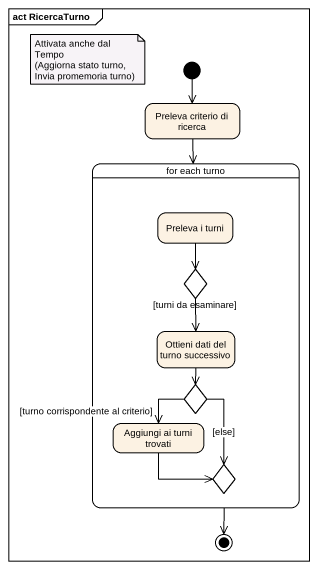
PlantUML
@startuml
mainframe act RicercaTurno
hide empty description
state "Preleva criterio di ricerca" as Preleva_criterio_di_ricerca
state "for each turno" as for_each_turno {
  state "Preleva i turni" as Preleva_i_turni
  state "[turni da esaminare]" as turni_da_esaminare <<choice>>
  state "Ottieni dati del turno successivo" as Ottieni_dati_del_turno
  state choice1 <<choice>>
  state "Aggiungi ai turni trovati" as Aggiungi_ai_turni_trovati
  state choice2 <<choice>>
}
[*] --> Preleva_criterio_di_ricerca
Preleva_criterio_di_ricerca --> for_each_turno
Preleva_i_turni --> turni_da_esaminare
turni_da_esaminare --> Ottieni_dati_del_turno
Ottieni_dati_del_turno --> choice1
choice1 --> Aggiungi_ai_turni_trovati : [turno corrispondente al criterio]
choice1 --> choice2 : [else]
Aggiungi_ai_turni_trovati --> choice2
for_each_turno --> [*]
note as N1
  Attivata anche dal Tempo
  (Aggiorna stato turno,
  Invia promemoria turno)
end note
@enduml
